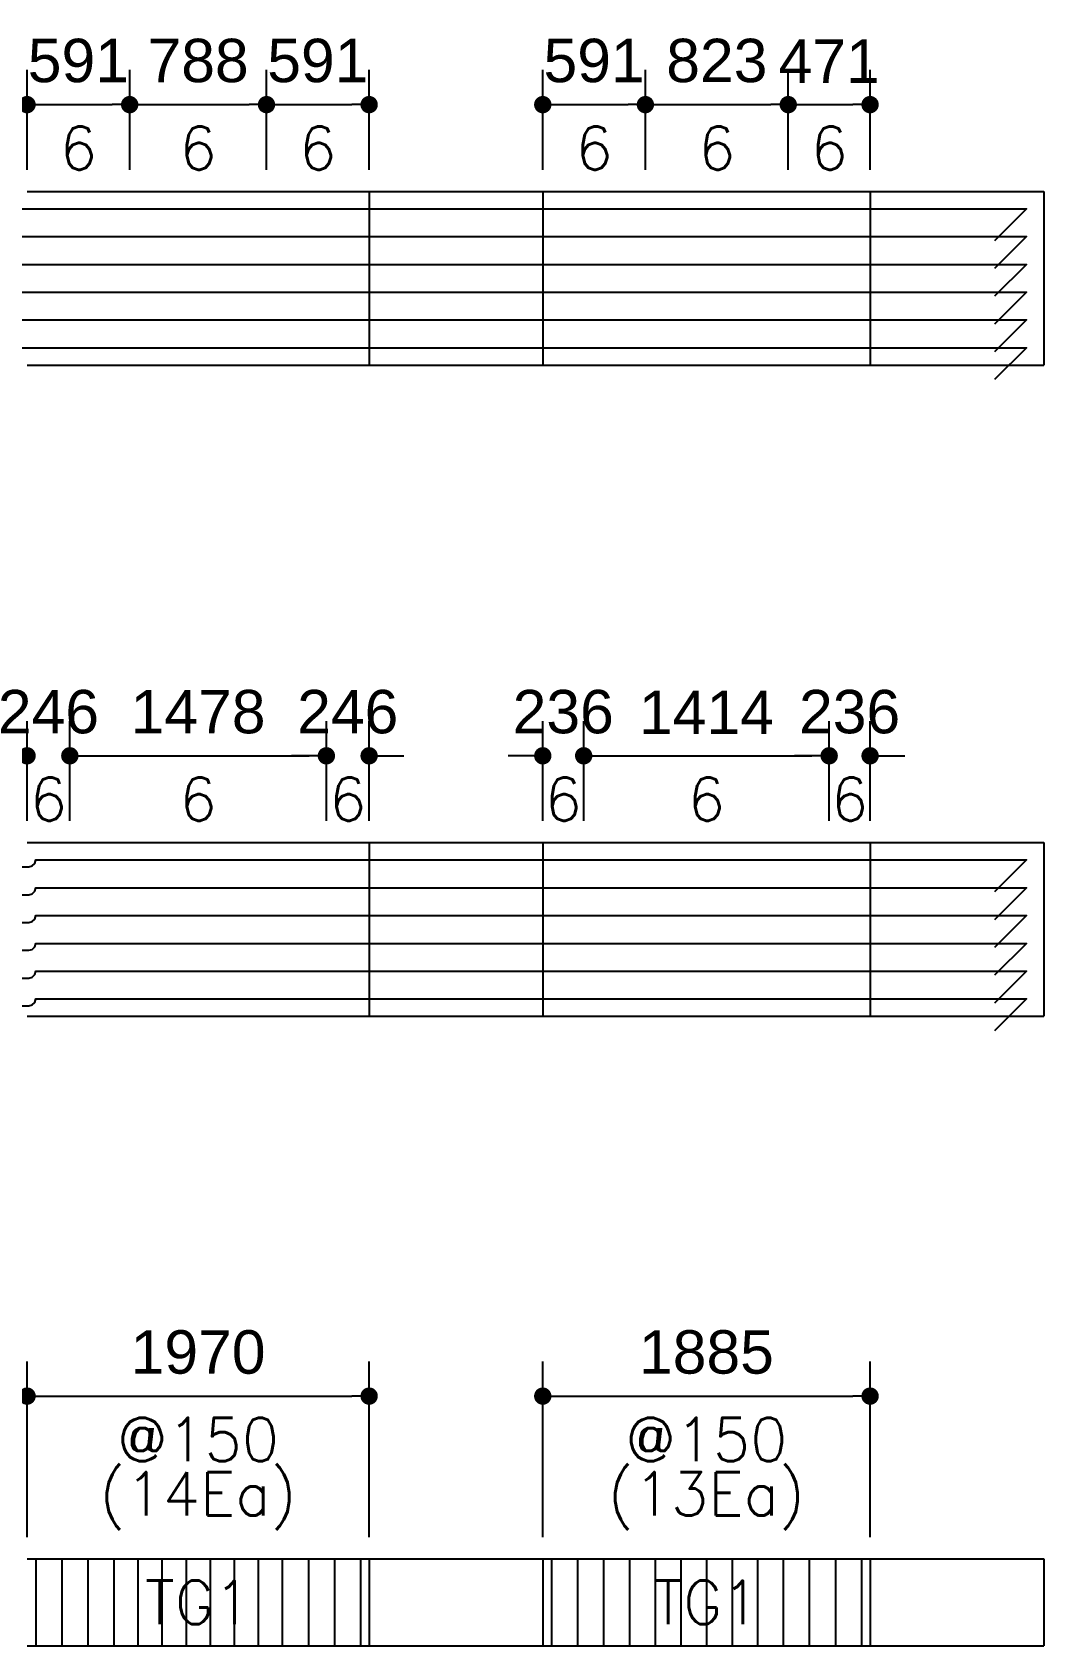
# Model space of a CAD drawing. Header units: millimetres. Extents: x 350420 to 672135, y -312840 to -44390.
# Drawn here: x 491584 to 497409, y -129185 to -119893 of the extents above; entities that cross this region are included whole.
import ezdxf
from ezdxf.enums import TextEntityAlignment as Align

# ---------------------------------------------------------------- set-up
doc = ezdxf.new("R2010")
doc.units = ezdxf.units.MM
doc.header["$LTSCALE"] = 65
doc.layers.get('Defpoints').update_dxf_attribs({"color": 145})
for name, color, linetype in [('XDIM', 7, 'Continuous'), ('XREBAR', 1, 'Continuous'), ('XSTRUCT', 2, 'Continuous')]:
    doc.layers.add(name, color=color, linetype=linetype)
doc.styles.get("Standard").update_dxf_attribs({"font": 'arial.ttf'})
doc.styles.add('XRebar', font='Romans.shx', dxfattribs={"bigfont": 'whgtxt.shx'})
doc.dimstyles.new('XRebarm', dxfattribs={"dimscale": 100, "dimtxt": 2.5, "dimasz": 1, "dimexe": 2, "dimexo": 0, "dimgap": 1.25, "dimtad": 1, "dimdec": 0, "dimzin": 0, "dimdsep": 46, "dimtxsty": 'Standard', "dimblk": 'DOT', "dimcen": 0.09, "dimclrd": 7, "dimclre": 7, "dimclrt": 3, "dimadec": 0, "dimazin": 0, "dimtfac": 1, "dimtdec": 4, "dimtofl": 0, "dimtmove": 0, "dimatfit": 3, "dimfxl": 0, "dimtolj": 1, "dimtzin": 0, "dimarcsym": 0})

# ---------------------------------------------------------------- blocks, each defined once
blk = doc.blocks.new('_Dot')
at = {"color": 0, "linetype": 'ByBlock', "lineweight": -2}
blk.add_line((-0.5, 0), (-1, 0), dxfattribs=at)
at = {"color": 0, "linetype": 'ByBlock', "const_width": 0.5}
blk.add_lwpolyline([(-0.25, 0, 1), (0.25, 0, 1)], format="xyb", close=True, dxfattribs=at)
blk = doc.blocks.new('*D1275')
at = {"layer": 'Defpoints', "color": 0, "linetype": 'Continuous', "transparency": 16777216}
for p in [(492145, -120310), (491554, -120685), (492145, -120685)]:
    blk.add_point(p, dxfattribs=at).dxf.unprotected_set("ltscale", 0)
at = {"layer": 'XDIM', "color": 7, "linetype": 'Continuous', "lineweight": -2, "transparency": 16777216}
for p, q in [((491554, -120685), (491554, -120110)), ((492145, -120685), (492145, -120110)), ((491654, -120310), (492045, -120310))]:
    blk.add_line(p, q, dxfattribs=at).dxf.unprotected_set("ltscale", 0)
at = {"layer": 'XDIM', "color": 7, "linetype": 'Continuous', "lineweight": -2, "transparency": 16777216, "xscale": 100, "yscale": 100, "zscale": 100, "rotation": 180}
blk.add_blockref('_Dot', (491554, -120310), dxfattribs=at).dxf.unprotected_set("ltscale", 0)
at = {"layer": 'XDIM', "color": 7, "linetype": 'Continuous', "lineweight": -2, "transparency": 16777216, "xscale": 100, "yscale": 100, "zscale": 100}
blk.add_blockref('_Dot', (492145, -120310), dxfattribs=at).dxf.unprotected_set("ltscale", 0)
at = {"layer": 'XDIM', "color": 3, "linetype": 'Continuous', "transparency": 16777216, "insert": (491849.5, -120057.4), "char_height": 250, "attachment_point": 5}
blk.add_mtext('\\A1;591', dxfattribs=at).dxf.unprotected_set("ltscale", 0)
blk = doc.blocks.new('*D1276')
at = {"layer": 'Defpoints', "color": 0, "linetype": 'Continuous', "transparency": 16777216}
for p in [(492933, -120310), (492145, -120685), (492933, -120685)]:
    blk.add_point(p, dxfattribs=at).dxf.unprotected_set("ltscale", 0)
at = {"layer": 'XDIM', "color": 7, "linetype": 'Continuous', "lineweight": -2, "transparency": 16777216}
for p, q in [((492145, -120685), (492145, -120110)), ((492933, -120685), (492933, -120110)), ((492245, -120310), (492833, -120310))]:
    blk.add_line(p, q, dxfattribs=at).dxf.unprotected_set("ltscale", 0)
at = {"layer": 'XDIM', "color": 7, "linetype": 'Continuous', "lineweight": -2, "transparency": 16777216, "xscale": 100, "yscale": 100, "zscale": 100, "rotation": 180}
blk.add_blockref('_Dot', (492145, -120310), dxfattribs=at).dxf.unprotected_set("ltscale", 0)
at = {"layer": 'XDIM', "color": 7, "linetype": 'Continuous', "lineweight": -2, "transparency": 16777216, "xscale": 100, "yscale": 100, "zscale": 100}
blk.add_blockref('_Dot', (492933, -120310), dxfattribs=at).dxf.unprotected_set("ltscale", 0)
at = {"layer": 'XDIM', "color": 3, "linetype": 'Continuous', "transparency": 16777216, "insert": (492539, -120057.4), "char_height": 250, "attachment_point": 5}
blk.add_mtext('\\A1;788', dxfattribs=at).dxf.unprotected_set("ltscale", 0)
blk = doc.blocks.new('*D1277')
at = {"layer": 'Defpoints', "color": 0, "linetype": 'Continuous', "transparency": 16777216}
for p in [(493524, -120310), (492933, -120685), (493524, -120685)]:
    blk.add_point(p, dxfattribs=at).dxf.unprotected_set("ltscale", 0)
at = {"layer": 'XDIM', "color": 7, "linetype": 'Continuous', "lineweight": -2, "transparency": 16777216}
for p, q in [((492933, -120685), (492933, -120110)), ((493524, -120685), (493524, -120110)), ((493033, -120310), (493424, -120310))]:
    blk.add_line(p, q, dxfattribs=at).dxf.unprotected_set("ltscale", 0)
at = {"layer": 'XDIM', "color": 7, "linetype": 'Continuous', "lineweight": -2, "transparency": 16777216, "xscale": 100, "yscale": 100, "zscale": 100, "rotation": 180}
blk.add_blockref('_Dot', (492933, -120310), dxfattribs=at).dxf.unprotected_set("ltscale", 0)
at = {"layer": 'XDIM', "color": 7, "linetype": 'Continuous', "lineweight": -2, "transparency": 16777216, "xscale": 100, "yscale": 100, "zscale": 100}
blk.add_blockref('_Dot', (493524, -120310), dxfattribs=at).dxf.unprotected_set("ltscale", 0)
at = {"layer": 'XDIM', "color": 3, "linetype": 'Continuous', "transparency": 16777216, "insert": (493228.5, -120057.4), "char_height": 250, "attachment_point": 5}
blk.add_mtext('\\A1;591', dxfattribs=at).dxf.unprotected_set("ltscale", 0)
blk = doc.blocks.new('*D1278')
at = {"layer": 'Defpoints', "color": 0, "linetype": 'Continuous', "transparency": 16777216}
for p in [(495115, -120310), (494524, -120685), (495115, -120685)]:
    blk.add_point(p, dxfattribs=at).dxf.unprotected_set("ltscale", 0)
at = {"layer": 'XDIM', "color": 7, "linetype": 'Continuous', "lineweight": -2, "transparency": 16777216}
for p, q in [((494524, -120685), (494524, -120110)), ((495115, -120685), (495115, -120110)), ((494624, -120310), (495015, -120310))]:
    blk.add_line(p, q, dxfattribs=at).dxf.unprotected_set("ltscale", 0)
at = {"layer": 'XDIM', "color": 7, "linetype": 'Continuous', "lineweight": -2, "transparency": 16777216, "xscale": 100, "yscale": 100, "zscale": 100, "rotation": 180}
blk.add_blockref('_Dot', (494524, -120310), dxfattribs=at).dxf.unprotected_set("ltscale", 0)
at = {"layer": 'XDIM', "color": 7, "linetype": 'Continuous', "lineweight": -2, "transparency": 16777216, "xscale": 100, "yscale": 100, "zscale": 100}
blk.add_blockref('_Dot', (495115, -120310), dxfattribs=at).dxf.unprotected_set("ltscale", 0)
at = {"layer": 'XDIM', "color": 3, "linetype": 'Continuous', "transparency": 16777216, "insert": (494819.5, -120057.4), "char_height": 250, "attachment_point": 5}
blk.add_mtext('\\A1;591', dxfattribs=at).dxf.unprotected_set("ltscale", 0)
blk = doc.blocks.new('*D1279')
at = {"layer": 'Defpoints', "color": 0, "linetype": 'Continuous', "transparency": 16777216}
for p in [(495937.8, -120310), (495115, -120685), (495937.8, -120685)]:
    blk.add_point(p, dxfattribs=at).dxf.unprotected_set("ltscale", 0)
at = {"layer": 'XDIM', "color": 7, "linetype": 'Continuous', "lineweight": -2, "transparency": 16777216}
for p, q in [((495115, -120685), (495115, -120110)), ((495937.8, -120685), (495937.8, -120110)), ((495215, -120310), (495837.8, -120310))]:
    blk.add_line(p, q, dxfattribs=at).dxf.unprotected_set("ltscale", 0)
at = {"layer": 'XDIM', "color": 7, "linetype": 'Continuous', "lineweight": -2, "transparency": 16777216, "xscale": 100, "yscale": 100, "zscale": 100, "rotation": 180}
blk.add_blockref('_Dot', (495115, -120310), dxfattribs=at).dxf.unprotected_set("ltscale", 0)
at = {"layer": 'XDIM', "color": 7, "linetype": 'Continuous', "lineweight": -2, "transparency": 16777216, "xscale": 100, "yscale": 100, "zscale": 100}
blk.add_blockref('_Dot', (495937.8, -120310), dxfattribs=at).dxf.unprotected_set("ltscale", 0)
at = {"layer": 'XDIM', "color": 3, "linetype": 'Continuous', "transparency": 16777216, "insert": (495526.4, -120057.3), "char_height": 250, "attachment_point": 5}
blk.add_mtext('\\A1;823', dxfattribs=at).dxf.unprotected_set("ltscale", 0)
blk = doc.blocks.new('*D1280')
at = {"layer": 'Defpoints', "color": 0, "linetype": 'Continuous', "transparency": 16777216}
for p in [(496409, -120310), (495937.8, -120685), (496409, -120685)]:
    blk.add_point(p, dxfattribs=at).dxf.unprotected_set("ltscale", 0)
at = {"layer": 'XDIM', "color": 7, "linetype": 'Continuous', "lineweight": -2, "transparency": 16777216}
for p, q in [((495937.8, -120685), (495937.8, -120110)), ((496409, -120685), (496409, -120110)), ((496037.8, -120310), (496309, -120310))]:
    blk.add_line(p, q, dxfattribs=at).dxf.unprotected_set("ltscale", 0)
at = {"layer": 'XDIM', "color": 7, "linetype": 'Continuous', "lineweight": -2, "transparency": 16777216, "xscale": 100, "yscale": 100, "zscale": 100, "rotation": 180}
blk.add_blockref('_Dot', (495937.8, -120310), dxfattribs=at).dxf.unprotected_set("ltscale", 0)
at = {"layer": 'XDIM', "color": 7, "linetype": 'Continuous', "lineweight": -2, "transparency": 16777216, "xscale": 100, "yscale": 100, "zscale": 100}
blk.add_blockref('_Dot', (496409, -120310), dxfattribs=at).dxf.unprotected_set("ltscale", 0)
at = {"layer": 'XDIM', "color": 3, "linetype": 'Continuous', "transparency": 16777216, "insert": (496173.4, -120059.5), "char_height": 250, "attachment_point": 5}
blk.add_mtext('\\A1;471', dxfattribs=at).dxf.unprotected_set("ltscale", 0)
blk = doc.blocks.new('*D1299')
at = {"layer": 'Defpoints', "color": 0, "linetype": 'Continuous', "transparency": 16777216}
for p in [(491800.3, -124060), (491554, -124435), (491800.3, -124435)]:
    blk.add_point(p, dxfattribs=at).dxf.unprotected_set("ltscale", 0)
at = {"layer": 'XDIM', "color": 7, "linetype": 'Continuous', "lineweight": -2, "transparency": 16777216}
for p, q in [((491554, -124435), (491554, -123860)), ((491800.3, -124435), (491800.3, -123860)), ((491454, -124060), (491354, -124060)), ((491900.3, -124060), (492000.3, -124060))]:
    blk.add_line(p, q, dxfattribs=at).dxf.unprotected_set("ltscale", 0)
at = {"layer": 'XDIM', "color": 7, "linetype": 'Continuous', "lineweight": -2, "transparency": 16777216, "xscale": 100, "yscale": 100, "zscale": 100}
blk.add_blockref('_Dot', (491554, -124060), dxfattribs=at).dxf.unprotected_set("ltscale", 0)
at = {"layer": 'XDIM', "color": 7, "linetype": 'Continuous', "lineweight": -2, "transparency": 16777216, "xscale": 100, "yscale": 100, "zscale": 100, "rotation": 180}
blk.add_blockref('_Dot', (491800.3, -124060), dxfattribs=at).dxf.unprotected_set("ltscale", 0)
at = {"layer": 'XDIM', "color": 3, "linetype": 'Continuous', "transparency": 16777216, "insert": (491677.1, -123807.4), "char_height": 250, "attachment_point": 5}
blk.add_mtext('\\A1;246', dxfattribs=at).dxf.unprotected_set("ltscale", 0)
blk = doc.blocks.new('*D1300')
at = {"layer": 'Defpoints', "color": 0, "linetype": 'Continuous', "transparency": 16777216}
for p in [(493277.8, -124060), (491800.3, -124435), (493277.8, -124435)]:
    blk.add_point(p, dxfattribs=at).dxf.unprotected_set("ltscale", 0)
at = {"layer": 'XDIM', "color": 7, "linetype": 'Continuous', "lineweight": -2, "transparency": 16777216}
for p, q in [((491800.3, -124435), (491800.3, -123860)), ((493277.8, -124435), (493277.8, -123860)), ((491900.3, -124060), (493177.8, -124060))]:
    blk.add_line(p, q, dxfattribs=at).dxf.unprotected_set("ltscale", 0)
at = {"layer": 'XDIM', "color": 7, "linetype": 'Continuous', "lineweight": -2, "transparency": 16777216, "xscale": 100, "yscale": 100, "zscale": 100, "rotation": 180}
blk.add_blockref('_Dot', (491800.3, -124060), dxfattribs=at).dxf.unprotected_set("ltscale", 0)
at = {"layer": 'XDIM', "color": 7, "linetype": 'Continuous', "lineweight": -2, "transparency": 16777216, "xscale": 100, "yscale": 100, "zscale": 100}
blk.add_blockref('_Dot', (493277.8, -124060), dxfattribs=at).dxf.unprotected_set("ltscale", 0)
at = {"layer": 'XDIM', "color": 3, "linetype": 'Continuous', "transparency": 16777216, "insert": (492539, -123807.4), "char_height": 250, "attachment_point": 5}
blk.add_mtext('\\A1;1478', dxfattribs=at).dxf.unprotected_set("ltscale", 0)
blk = doc.blocks.new('*D1301')
at = {"layer": 'Defpoints', "color": 0, "linetype": 'Continuous', "transparency": 16777216}
for p in [(493524, -124060), (493277.8, -124435), (493524, -124435)]:
    blk.add_point(p, dxfattribs=at).dxf.unprotected_set("ltscale", 0)
at = {"layer": 'XDIM', "color": 7, "linetype": 'Continuous', "lineweight": -2, "transparency": 16777216}
for p, q in [((493277.8, -124435), (493277.8, -123860)), ((493524, -124435), (493524, -123860)), ((493177.8, -124060), (493077.8, -124060)), ((493624, -124060), (493724, -124060))]:
    blk.add_line(p, q, dxfattribs=at).dxf.unprotected_set("ltscale", 0)
at = {"layer": 'XDIM', "color": 7, "linetype": 'Continuous', "lineweight": -2, "transparency": 16777216, "xscale": 100, "yscale": 100, "zscale": 100}
blk.add_blockref('_Dot', (493277.8, -124060), dxfattribs=at).dxf.unprotected_set("ltscale", 0)
at = {"layer": 'XDIM', "color": 7, "linetype": 'Continuous', "lineweight": -2, "transparency": 16777216, "xscale": 100, "yscale": 100, "zscale": 100, "rotation": 180}
blk.add_blockref('_Dot', (493524, -124060), dxfattribs=at).dxf.unprotected_set("ltscale", 0)
at = {"layer": 'XDIM', "color": 3, "linetype": 'Continuous', "transparency": 16777216, "insert": (493400.9, -123807.4), "char_height": 250, "attachment_point": 5}
blk.add_mtext('\\A1;246', dxfattribs=at).dxf.unprotected_set("ltscale", 0)
blk = doc.blocks.new('*D1302')
at = {"layer": 'Defpoints', "color": 0, "linetype": 'Continuous', "transparency": 16777216}
for p in [(494759.6, -124060), (494524, -124435), (494759.6, -124435)]:
    blk.add_point(p, dxfattribs=at).dxf.unprotected_set("ltscale", 0)
at = {"layer": 'XDIM', "color": 7, "linetype": 'Continuous', "lineweight": -2, "transparency": 16777216}
for p, q in [((494524, -124435), (494524, -123860)), ((494759.6, -124435), (494759.6, -123860)), ((494424, -124060), (494324, -124060)), ((494859.6, -124060), (494959.6, -124060))]:
    blk.add_line(p, q, dxfattribs=at).dxf.unprotected_set("ltscale", 0)
at = {"layer": 'XDIM', "color": 7, "linetype": 'Continuous', "lineweight": -2, "transparency": 16777216, "xscale": 100, "yscale": 100, "zscale": 100}
blk.add_blockref('_Dot', (494524, -124060), dxfattribs=at).dxf.unprotected_set("ltscale", 0)
at = {"layer": 'XDIM', "color": 7, "linetype": 'Continuous', "lineweight": -2, "transparency": 16777216, "xscale": 100, "yscale": 100, "zscale": 100, "rotation": 180}
blk.add_blockref('_Dot', (494759.6, -124060), dxfattribs=at).dxf.unprotected_set("ltscale", 0)
at = {"layer": 'XDIM', "color": 3, "linetype": 'Continuous', "transparency": 16777216, "insert": (494641.8, -123807.3), "char_height": 250, "attachment_point": 5}
blk.add_mtext('\\A1;236', dxfattribs=at).dxf.unprotected_set("ltscale", 0)
blk = doc.blocks.new('*D1303')
at = {"layer": 'Defpoints', "color": 0, "linetype": 'Continuous', "transparency": 16777216}
for p in [(496173.4, -124060), (494759.6, -124435), (496173.4, -124435)]:
    blk.add_point(p, dxfattribs=at).dxf.unprotected_set("ltscale", 0)
at = {"layer": 'XDIM', "color": 7, "linetype": 'Continuous', "lineweight": -2, "transparency": 16777216}
for p, q in [((494759.6, -124435), (494759.6, -123860)), ((496173.4, -124435), (496173.4, -123860)), ((494859.6, -124060), (496073.4, -124060))]:
    blk.add_line(p, q, dxfattribs=at).dxf.unprotected_set("ltscale", 0)
at = {"layer": 'XDIM', "color": 7, "linetype": 'Continuous', "lineweight": -2, "transparency": 16777216, "xscale": 100, "yscale": 100, "zscale": 100, "rotation": 180}
blk.add_blockref('_Dot', (494759.6, -124060), dxfattribs=at).dxf.unprotected_set("ltscale", 0)
at = {"layer": 'XDIM', "color": 7, "linetype": 'Continuous', "lineweight": -2, "transparency": 16777216, "xscale": 100, "yscale": 100, "zscale": 100}
blk.add_blockref('_Dot', (496173.4, -124060), dxfattribs=at).dxf.unprotected_set("ltscale", 0)
at = {"layer": 'XDIM', "color": 3, "linetype": 'Continuous', "transparency": 16777216, "insert": (495466.5, -123809.5), "char_height": 250, "attachment_point": 5}
blk.add_mtext('\\A1;1414', dxfattribs=at).dxf.unprotected_set("ltscale", 0)
blk = doc.blocks.new('*D1304')
at = {"layer": 'Defpoints', "color": 0, "linetype": 'Continuous', "transparency": 16777216}
for p in [(496409, -124060), (496173.4, -124435), (496409, -124435)]:
    blk.add_point(p, dxfattribs=at).dxf.unprotected_set("ltscale", 0)
at = {"layer": 'XDIM', "color": 7, "linetype": 'Continuous', "lineweight": -2, "transparency": 16777216}
for p, q in [((496173.4, -124435), (496173.4, -123860)), ((496409, -124435), (496409, -123860)), ((496073.4, -124060), (495973.4, -124060)), ((496509, -124060), (496609, -124060))]:
    blk.add_line(p, q, dxfattribs=at).dxf.unprotected_set("ltscale", 0)
at = {"layer": 'XDIM', "color": 7, "linetype": 'Continuous', "lineweight": -2, "transparency": 16777216, "xscale": 100, "yscale": 100, "zscale": 100}
blk.add_blockref('_Dot', (496173.4, -124060), dxfattribs=at).dxf.unprotected_set("ltscale", 0)
at = {"layer": 'XDIM', "color": 7, "linetype": 'Continuous', "lineweight": -2, "transparency": 16777216, "xscale": 100, "yscale": 100, "zscale": 100, "rotation": 180}
blk.add_blockref('_Dot', (496409, -124060), dxfattribs=at).dxf.unprotected_set("ltscale", 0)
at = {"layer": 'XDIM', "color": 3, "linetype": 'Continuous', "transparency": 16777216, "insert": (496291.2, -123807.3), "char_height": 250, "attachment_point": 5}
blk.add_mtext('\\A1;236', dxfattribs=at).dxf.unprotected_set("ltscale", 0)
blk = doc.blocks.new('*D1311')
at = {"layer": 'Defpoints', "color": 0, "linetype": 'Continuous', "transparency": 16777216}
for p in [(493524, -127747.5), (491554, -128560), (493524, -128560)]:
    blk.add_point(p, dxfattribs=at).dxf.unprotected_set("ltscale", 0)
at = {"layer": 'XDIM', "color": 7, "linetype": 'Continuous', "lineweight": -2, "transparency": 16777216}
for p, q in [((491554, -128560), (491554, -127547.5)), ((493524, -128560), (493524, -127547.5)), ((491654, -127747.5), (493424, -127747.5))]:
    blk.add_line(p, q, dxfattribs=at).dxf.unprotected_set("ltscale", 0)
at = {"layer": 'XDIM', "color": 7, "linetype": 'Continuous', "lineweight": -2, "transparency": 16777216, "xscale": 100, "yscale": 100, "zscale": 100, "rotation": 180}
blk.add_blockref('_Dot', (491554, -127747.5), dxfattribs=at).dxf.unprotected_set("ltscale", 0)
at = {"layer": 'XDIM', "color": 7, "linetype": 'Continuous', "lineweight": -2, "transparency": 16777216, "xscale": 100, "yscale": 100, "zscale": 100}
blk.add_blockref('_Dot', (493524, -127747.5), dxfattribs=at).dxf.unprotected_set("ltscale", 0)
at = {"layer": 'XDIM', "color": 3, "linetype": 'Continuous', "transparency": 16777216, "insert": (492539, -127494.9), "char_height": 250, "attachment_point": 5}
blk.add_mtext('\\A1;1970', dxfattribs=at).dxf.unprotected_set("ltscale", 0)
blk = doc.blocks.new('*D1312')
at = {"layer": 'Defpoints', "color": 0, "linetype": 'Continuous', "transparency": 16777216}
for p in [(496409, -127747.5), (494524, -128560), (496409, -128560)]:
    blk.add_point(p, dxfattribs=at).dxf.unprotected_set("ltscale", 0)
at = {"layer": 'XDIM', "color": 7, "linetype": 'Continuous', "lineweight": -2, "transparency": 16777216}
for p, q in [((494524, -128560), (494524, -127547.5)), ((496409, -128560), (496409, -127547.5)), ((494624, -127747.5), (496309, -127747.5))]:
    blk.add_line(p, q, dxfattribs=at).dxf.unprotected_set("ltscale", 0)
at = {"layer": 'XDIM', "color": 7, "linetype": 'Continuous', "lineweight": -2, "transparency": 16777216, "xscale": 100, "yscale": 100, "zscale": 100, "rotation": 180}
blk.add_blockref('_Dot', (494524, -127747.5), dxfattribs=at).dxf.unprotected_set("ltscale", 0)
at = {"layer": 'XDIM', "color": 7, "linetype": 'Continuous', "lineweight": -2, "transparency": 16777216, "xscale": 100, "yscale": 100, "zscale": 100}
blk.add_blockref('_Dot', (496409, -127747.5), dxfattribs=at).dxf.unprotected_set("ltscale", 0)
at = {"layer": 'XDIM', "color": 3, "linetype": 'Continuous', "transparency": 16777216, "insert": (495466.5, -127494.9), "char_height": 250, "attachment_point": 5}
blk.add_mtext('\\A1;1885', dxfattribs=at).dxf.unprotected_set("ltscale", 0)

msp = doc.modelspace()

# ---------------------------------------------------------------- linework, layer by layer
at = {"layer": 'XREBAR', "color": 1, "linetype": 'Continuous'}
for p, q in [((491604, -128685), (491604, -129185)), ((491754, -128685), (491754, -129185)), ((491904, -128685), (491904, -129185)), ((492054, -128685), (492054, -129185)), ((492192.6, -128685), (492192.6, -129185)), ((492331.1, -128685), (492331.1, -129185)), ((492469.7, -128685), (492469.7, -129185)), ((492608.3, -128685), (492608.3, -129185)), ((492746.9, -128685), (492746.9, -129185)), ((492885.4, -128685), (492885.4, -129185)), ((493024, -128685), (493024, -129185)), ((493174, -128685), (493174, -129185)), ((493324, -128685), (493324, -129185)), ((493474, -128685), (493474, -129185)), ((494574, -128685), (494574, -129185)), ((494724, -128685), (494724, -129185)), ((494874, -128685), (494874, -129185)), ((495024, -128685), (495024, -129185)), ((495171.5, -128685), (495171.5, -129185)), ((495319, -128685), (495319, -129185)), ((495466.5, -128685), (495466.5, -129185)), ((495614, -128685), (495614, -129185)), ((495761.5, -128685), (495761.5, -129185)), ((495909, -128685), (495909, -129185)), ((496059, -128685), (496059, -129185)), ((496209, -128685), (496209, -129185)), ((496359, -128685), (496359, -129185))]:
    msp.add_line(p, q, dxfattribs=at).dxf.unprotected_set("ltscale", 0)
for points in [[(490069, -120950), (490069, -120950), (491304, -120950), (491324, -120944.6), (491338.6, -120930), (491344, -120910), (497309, -120910), (497125.2, -121093.8)], [(490069, -121110), (490069, -121110), (491304, -121110), (491324, -121104.6), (491338.6, -121090), (491344, -121070), (497309, -121070), (497125.2, -121253.8)], [(490069, -121270), (490069, -121270), (491304, -121270), (491324, -121264.6), (491338.6, -121250), (491344, -121230), (497309, -121230), (497125.2, -121413.8)], [(490069, -121430), (490069, -121430), (491304, -121430), (491324, -121424.6), (491338.6, -121410), (491344, -121390), (497309, -121390), (497125.2, -121573.8)], [(490069, -121590), (490069, -121590), (491304, -121590), (491324, -121584.6), (491338.6, -121570), (491344, -121550), (497309, -121550), (497125.2, -121733.8)], [(490069, -121750), (490069, -121750), (491304, -121750), (491324, -121744.6), (491338.6, -121730), (491344, -121710), (497309, -121710), (497125.2, -121893.8)], [(490569, -124700), (490569, -124700), (491564, -124700), (491584, -124694.6), (491598.6, -124680), (491604, -124660), (497309, -124660), (497125.2, -124843.8)], [(490569, -124860), (490569, -124860), (491564, -124860), (491584, -124854.6), (491598.6, -124840), (491604, -124820), (497309, -124820), (497125.2, -125003.8)], [(490569, -125020), (490569, -125020), (491564, -125020), (491584, -125014.6), (491598.6, -125000), (491604, -124980), (497309, -124980), (497125.2, -125163.8)], [(490569, -125180), (490569, -125180), (491564, -125180), (491584, -125174.6), (491598.6, -125160), (491604, -125140), (497309, -125140), (497125.2, -125323.8)], [(490569, -125340), (490569, -125340), (491564, -125340), (491584, -125334.6), (491598.6, -125320), (491604, -125300), (497309, -125300), (497125.2, -125483.8)], [(490569, -125500), (490569, -125500), (491564, -125500), (491584, -125494.6), (491598.6, -125480), (491604, -125460), (497309, -125460), (497125.2, -125643.8)]]:
    msp.add_lwpolyline(points, dxfattribs=at).dxf.unprotected_set("ltscale", 0)
at = {"layer": 'XSTRUCT', "color": 2, "linetype": 'Continuous'}
for p, q in [((491554, -120810), (493524, -120810)), ((493524, -120810), (494524, -120810)), ((494524, -120810), (496409, -120810)), ((496409, -120810), (497409, -120810)), ((491554, -121810), (493524, -121810)), ((493524, -121810), (494524, -121810)), ((494524, -121810), (496409, -121810)), ((496409, -121810), (497409, -121810)), ((491554, -124560), (493524, -124560)), ((493524, -124560), (494524, -124560)), ((494524, -124560), (496409, -124560)), ((496409, -124560), (497409, -124560)), ((491554, -125560), (493524, -125560)), ((493524, -125560), (494524, -125560)), ((494524, -125560), (496409, -125560)), ((496409, -125560), (497409, -125560)), ((493524, -128685), (494524, -128685)), ((496409, -128685), (497409, -128685)), ((493524, -129185), (494524, -129185)), ((496409, -129185), (497409, -129185))]:
    msp.add_line(p, q, dxfattribs=at).dxf.unprotected_set("ltscale", 0)
at = {"layer": 'XSTRUCT', "color": 253, "linetype": 'Continuous'}
for p, q in [((493524, -120810), (493524, -121810)), ((494524, -120810), (494524, -121810)), ((496409, -120810), (496409, -121810)), ((493524, -124560), (493524, -125560)), ((494524, -124560), (494524, -125560)), ((496409, -124560), (496409, -125560)), ((493524, -128685), (493524, -129185)), ((494524, -128685), (494524, -129185)), ((496409, -128685), (496409, -129185))]:
    msp.add_line(p, q, dxfattribs=at).dxf.unprotected_set("ltscale", 0)
at = {"layer": 'XSTRUCT', "color": 7, "linetype": 'Continuous'}
for p, q in [((497409, -120810), (497409, -121810)), ((497409, -124560), (497409, -125560)), ((497409, -128685), (497409, -129185))]:
    msp.add_line(p, q, dxfattribs=at).dxf.unprotected_set("ltscale", 0)
at = {"layer": 'XSTRUCT', "color": 1, "linetype": 'Continuous'}
for p, q in [((491554, -128685), (493524, -128685)), ((494524, -128685), (496409, -128685)), ((491554, -129185), (493524, -129185)), ((494524, -129185), (496409, -129185))]:
    msp.add_line(p, q, dxfattribs=at).dxf.unprotected_set("ltscale", 0)

# ---------------------------------------------------------------- texts
at = {"layer": 'XDIM', "color": 7, "linetype": 'Continuous', "style": 'XRebar'}
for s, p in [('6', (491849.5, -120435)), ('6', (492539, -120435)), ('6', (493228.5, -120435)), ('6', (494819.5, -120435)), ('6', (495526.4, -120435)), ('6', (496173.4, -120435)), ('6', (491677.1, -124185)), ('6', (492539, -124185)), ('6', (493400.9, -124185)), ('6', (494641.8, -124185)), ('6', (495466.5, -124185)), ('6', (496291.2, -124185)), ('@150', (492539, -127872.5)), ('@150', (495466.5, -127872.5)), ('(14Ea)', (492539, -128185)), ('(13Ea)', (495466.5, -128185))]:
    e = msp.add_text(s, height=250, dxfattribs=at)
    e.set_placement(p, align=Align.TOP_CENTER)
    e.dxf.unprotected_set("ltscale", 0)
at = {"layer": 'XSTRUCT', "color": 2, "linetype": 'Continuous', "style": 'XRebar'}
for p in [(492539, -128935), (495466.5, -128935)]:
    e = msp.add_text('TG1', height=250, dxfattribs=at)
    e.set_placement(p, align=Align.MIDDLE_CENTER)
    e.dxf.unprotected_set("ltscale", 0)

# ---------------------------------------------------------------- dimensions: what is measured, and where the dimension line sits
at = {"layer": 'XDIM', "color": 7, "linetype": 'Continuous'}
for base, p1, p2, picture, middle in [((492145, -120310), (491554, -120685), (492145, -120685), '*D1275', (491849.5, -120310)), ((492933, -120310), (492145, -120685), (492933, -120685), '*D1276', (492539, -120310)), ((493524, -120310), (492933, -120685), (493524, -120685), '*D1277', (493228.5, -120310)), ((495115, -120310), (494524, -120685), (495115, -120685), '*D1278', (494819.5, -120310)), ((495937.8, -120310), (495115, -120685), (495937.8, -120685), '*D1279', (495526.4, -120310)), ((496409, -120310), (495937.8, -120685), (496409, -120685), '*D1280', (496173.4, -120310)), ((491800.3, -124060), (491554, -124435), (491800.3, -124435), '*D1299', (491677.1, -124060)), ((493277.7500444, -124060), (491800.2500444, -124435), (493277.7500444, -124435), '*D1300', (492539.0000444, -124060)), ((493524, -124060), (493277.8, -124435), (493524, -124435), '*D1301', (493400.9, -124060)), ((494759.6, -124060), (494524, -124435), (494759.6, -124435), '*D1302', (494641.8, -124060)), ((496173.4, -124060), (494759.6, -124435), (496173.4, -124435), '*D1303', (495466.5, -124060)), ((496409, -124060), (496173.4, -124435), (496409, -124435), '*D1304', (496291.2, -124060)), ((493524, -127747.5), (491554, -128560), (493524, -128560), '*D1311', (492539, -127747.5)), ((496409, -127747.5), (494524, -128560), (496409, -128560), '*D1312', (495466.5, -127747.5))]:
    dim = msp.add_linear_dim(base=base, p1=p1, p2=p2, angle=0, dimstyle='XRebarm', override={"dimscale": 100}, dxfattribs=at)
    dim.commit()
    dim.dimension.update_dxf_attribs({"geometry": picture, "text_midpoint": middle, "dimtype": 161})
    dim.dimension.dxf.unprotected_set("ltscale", 0)

doc.saveas('drawing.dxf')
